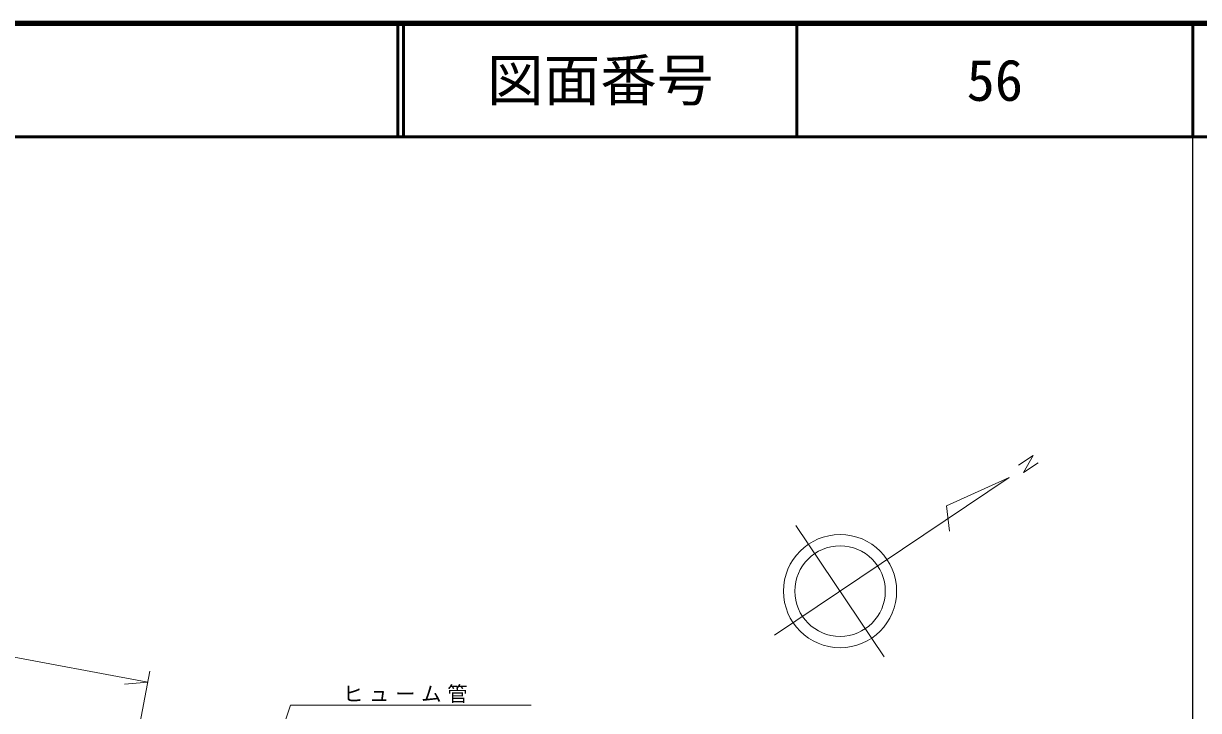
# Model space of a CAD drawing. Units: millimetres, scale not verified. Extents: x 40000 to 680000, y 20000 to 380000.
# Drawn here: x 475650 to 579500, y 319306 to 380000 of the extents above; entities that cross this region are included whole.
import ezdxf
from ezdxf.enums import TextEntityAlignment as Align

# ---------------------------------------------------------------- set-up
doc = ezdxf.new("R2010")
doc.units = ezdxf.units.MM
doc.header["$LTSCALE"] = 1000
for name, color, linetype, lineweight in [('M-BGD-RSTR', 7, 'Continuous', 25), ('M-STR-HTXT', 7, 'Continuous', 13), ('M-TTL', 2, 'Continuous', 140), ('M-TTL-LINE', 7, 'Continuous', 50)]:
    doc.layers.add(name, color=color, linetype=linetype, lineweight=lineweight)
doc.layers.add('M-TTL-TXT', color=7, linetype='Continuous')
doc.styles.add('ＭＳ ゴシック', font='')
doc.styles.get('ＭＳ ゴシック').set_extended_font_data('MS Gothic')

msp = doc.modelspace()

# ---------------------------------------------------------------- linework, layer by layer
at = {"layer": 'M-BGD-RSTR'}
msp.add_line((579000, 20000), (579000, 370000), dxfattribs=at)
at = {"layer": 'M-STR-HTXT'}
for p, q in [((563593, 340986), (564874, 341847)), ((563593, 340986), (564874, 341847)), ((564874, 341847), (564037, 340319)), ((564874, 341847), (564037, 340319)), ((564037, 340319), (565318, 341190)), ((564037, 340319), (565318, 341190)), ((562757, 339898), (542012, 325946)), ((562757, 339898), (542012, 325946)), ((562757, 339898), (557220, 337379)), ((562757, 339898), (557220, 337379)), ((557220, 337379), (557507, 335161)), ((557220, 337379), (557507, 335161)), ((551727, 324044), (543914, 335661)), ((551727, 324044), (543914, 335661)), ((447301, 329184), (486632, 321799)), ((486816, 322782), (485238, 314379)), ((486632, 321799), (484563, 321618)), ((492303, 299082), (499250, 319783)), ((499250, 319783), (520519, 319783))]:
    msp.add_line(p, q, dxfattribs=at)
for radius in [5000, 5000, 4000, 4000]:
    msp.add_circle((547821, 329852), radius, dxfattribs=at)
at = {"layer": 'M-TTL'}
msp.add_line((680000, 380000), (40000, 380000), dxfattribs=at)
at = {"layer": 'M-TTL-LINE'}
for p, q in [((508747, 380000), (508747, 370000)), ((509247, 380000), (509247, 370000)), ((543997, 380000), (543997, 370000)), ((579000, 380000), (579000, 370000)), ((40000, 370000), (680000, 370000))]:
    msp.add_line(p, q, dxfattribs=at)

# ---------------------------------------------------------------- texts
at = {"layer": 'M-STR-HTXT', "insert": (503884, 319976), "char_height": 1320, "attachment_point": 7, "style": 'ＭＳ ゴシック'}
msp.add_mtext('\\T1.28;ヒューム管', dxfattribs=at)
at = {"layer": 'M-TTL-TXT', "style": 'ＭＳ ゴシック'}
for s, p in [('図面番号', (526622, 375000)), ('56', (561497, 375000))]:
    msp.add_text(s, height=3666, dxfattribs=at).set_placement(p, align=Align.MIDDLE_CENTER)

doc.saveas('drawing.dxf')
